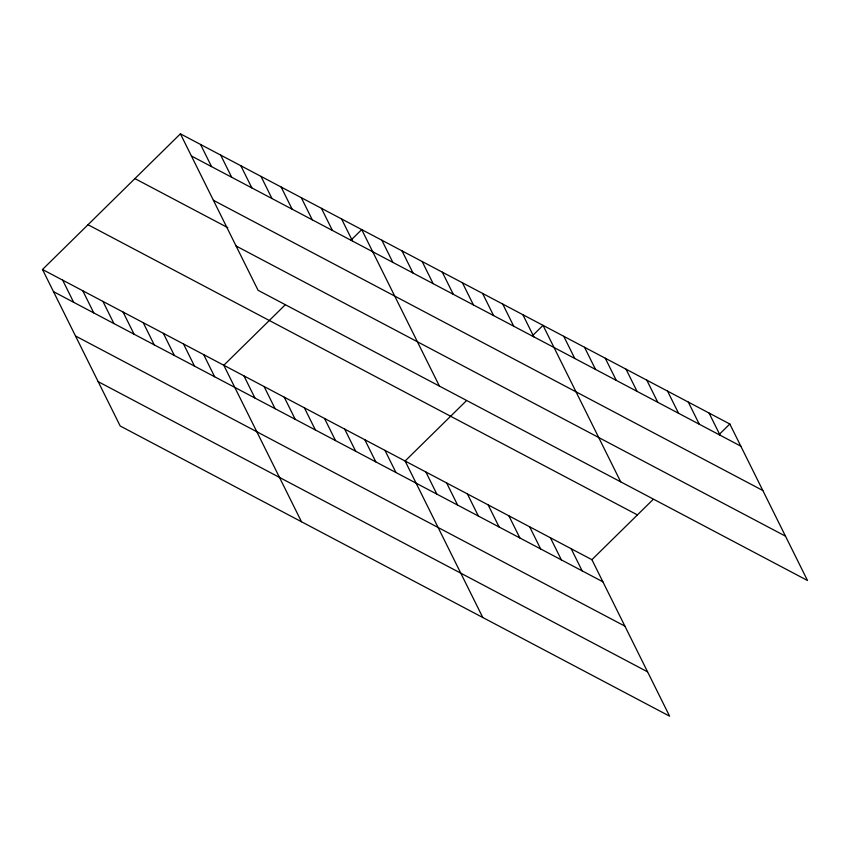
<?xml version="1.0" encoding="UTF-8"?>
<svg xmlns="http://www.w3.org/2000/svg" width="850" height="850" viewBox="0 0 850 850"><rect width="100%" height="100%" fill="white"/><g stroke="black" fill="none" stroke-linecap="round" stroke-linejoin="round"><path stroke-width="1.27" d="M42.5 269.493L591.908 559.683L669.588 716.168L120.179 425.988L42.5 269.493L180.413 133.832L729.821 424.012L807.5 580.508L258.092 290.317L180.413 133.832M284.941 305.108L223.805 365.256L301.484 521.741M351.007 240.125L361.717 229.596L439.397 386.081M466.246 400.871L405.11 461.019L482.789 617.504M532.312 335.888L543.023 325.348L620.702 481.844M591.908 559.683L653.044 499.534M719.111 434.552L729.821 424.012M191.409 155.986L740.817 446.165M213.414 200.313L762.822 490.503M134.895 178.596L227.789 227.662M236.087 245.99L785.496 536.169M88.007 224.729L637.415 514.909M53.497 291.646L602.905 581.825M75.501 335.973L624.909 626.163M98.175 381.65L647.583 671.84M709.059 413.058L720.056 435.2M688.309 402.092L699.306 424.246M667.548 391.127L678.544 413.281M646.797 380.163L657.794 402.316M626.036 369.208L637.032 391.351M605.285 358.243L616.282 380.396M584.534 347.278L595.521 369.431M563.773 336.313L574.77 358.466M522.878 314.712L533.874 336.866M502.733 304.077L513.729 326.23M482.587 293.431L493.584 315.584M462.442 282.795L473.439 304.948M442.297 272.149L453.294 294.302M571.157 548.718L582.154 570.871M422.152 261.513L433.149 283.666M550.396 537.753L561.393 559.906M402.007 250.877L413.004 273.02M529.646 526.788L540.642 548.941M381.862 240.231L392.859 262.384M508.884 515.833L519.881 537.976M488.134 504.868L499.131 527.021M341.572 218.949L352.569 241.102M467.373 493.903L478.369 516.056M321.428 208.314L332.424 230.467M446.622 482.938L457.619 505.091M301.283 197.667L312.279 219.821M425.861 471.973L436.858 494.126M281.138 187.032L292.134 209.185M260.993 176.396L271.989 198.549M384.965 450.373L395.962 472.526M240.847 165.75L251.844 187.903M364.82 439.737L375.817 461.89M220.702 155.114L231.699 177.268M344.675 429.091L355.672 451.244M200.558 144.468L211.554 166.621M324.53 418.455L335.527 440.608M304.385 407.819L315.382 429.973M284.24 397.173L295.237 419.326M264.095 386.538L275.092 408.691M243.95 375.891L254.947 398.044M203.66 354.62L214.657 376.763M183.515 343.974L194.512 366.127M163.37 333.338L174.367 355.491M143.225 322.692L154.222 344.845M123.08 312.056L134.077 334.209M102.935 301.41L113.932 323.563M82.79 290.774L93.787 312.928M62.645 280.139L73.642 302.281"/></g></svg>
